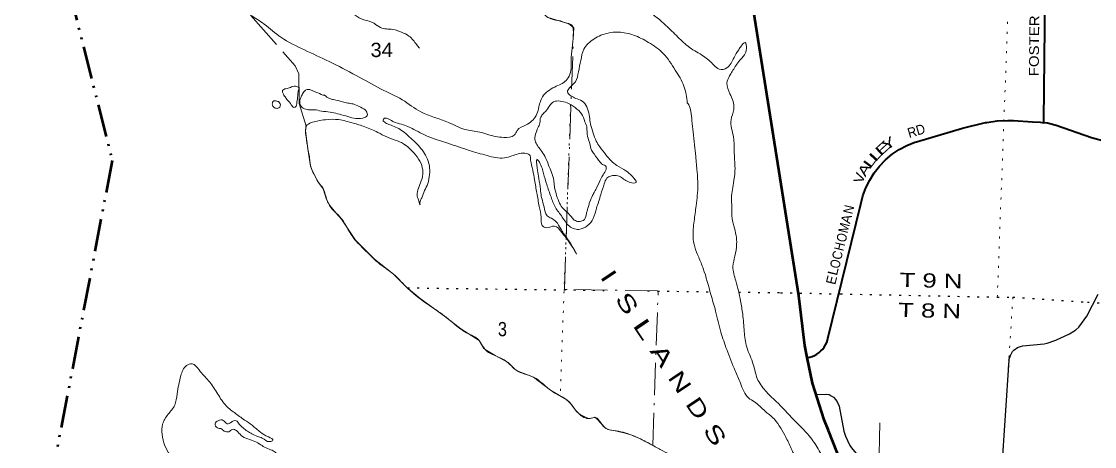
# Model space of a CAD drawing. Header units: feet. Extents: x -762378 to -505285, y -497909 to -353855.
# Drawn here: x -615834 to -602644, y -464566 to -459341 of the extents above; entities that cross this region are included whole.
import ezdxf
from ezdxf.enums import TextEntityAlignment as Align

# ---------------------------------------------------------------- set-up
doc = ezdxf.new("R2010")
doc.units = ezdxf.units.FT
doc.header["$LTSCALE"] = 80
for name, pattern in [('DASH_DOUBLE_DOT', [9.2, 5, -1.2, 0.3, -1.2, 0.3, -1.2]), ('DOT_DASHED', [7.7, 5, -1.2, 0.3, -1.2]), ('DOTTED', [1.5, 0.3, -1.2]), ('LONG_DASHED', [7.5, 6, -1.5])]:
    doc.linetypes.add(name, pattern=pattern)
for name, color, linetype, lineweight in [('10', 7, 'DASH_DOUBLE_DOT', 70), ('16', 7, 'Continuous', 25), ('23', 7, 'Continuous', 70), ('26', 7, 'Continuous', 40), ('29', 7, 'Continuous', 25), ('39', 7, 'Continuous', 13), ('44', 7, 'DOT_DASHED', 13), ('6', 7, 'DOTTED', 25), ('7', 7, 'DOTTED', 13)]:
    doc.layers.add(name, color=color, linetype=linetype, lineweight=lineweight)
doc.layers.add('27', color=7, linetype='Continuous')
doc.layers.add('42', color=7, linetype='Continuous')

msp = doc.modelspace()

# ---------------------------------------------------------------- linework, layer by layer
at = {"layer": '10'}
msp.add_lwpolyline([(-620364.91, -449455.2), (-616698.86, -453231.06), (-614718.69, -461049.05), (-616631.15, -471055.32), (-616332.84, -475145.36), (-606984.19, -486269.05), (-603363.01, -486919.89)], dxfattribs=at)
at = {"layer": '16', "lineweight": 13}
msp.add_line((-605283.68, -464273.38), (-605297.97, -464971.04), dxfattribs=at)
at = {"layer": '23'}
for points in [[(-606174.83, -463472.07), (-606205.6, -463322.58), (-606278.56, -462714.33), (-607088.8, -457597.3), (-607447.31, -455333.15), (-608314.35, -449776.47)], [(-604315.6, -466334.2), (-604555.76, -466012.41), (-604952.7, -465627.82), (-605448.53, -465151.6), (-605475.07, -465126.78), (-605576.79, -465018.44), (-605666.62, -464900.05), (-605743.58, -464772.93), (-605806.84, -464638.46), (-605915.65, -464367.46), (-605966.47, -464238.51), (-606110.04, -463786.81), (-606174.83, -463472.07)]]:
    msp.add_lwpolyline(points, dxfattribs=at)
at = {"layer": '26'}
for points in [[(-603265.65, -460585.21), (-603265.35, -460553.46), (-603246.89, -458652.3), (-603246.65, -458627.49), (-603247.74, -458602.3), (-603249.43, -458562.91), (-603250.52, -458537.68), (-603253.71, -458512.91), (-603273.76, -458402.85), (-603306.3, -458291.76), (-603337.1, -458187.25), (-603356.81, -458080.08), (-603365.21, -457971.45), (-603362.21, -457862.53), (-603351.54, -457781.69), (-603347.96, -457754.59)], [(-606174.83, -463472.07), (-606149.77, -463467.3), (-606143.73, -463466.15), (-606113.47, -463457.02), (-606084.34, -463444.79), (-606056.64, -463429.57), (-606030.69, -463411.55), (-606006.76, -463390.91), (-605985.12, -463367.88), (-605966, -463342.71), (-605949.62, -463315.69), (-605936.16, -463287.1), (-605925.76, -463257.26), (-605920.4, -463236), (-605516.91, -461586.89), (-605491.02, -461484.36), (-605454.55, -461385.11), (-605407.9, -461290.21), (-605351.59, -461200.71), (-605286.24, -461117.58), (-605212.55, -461041.74), (-605131.34, -460974.02), (-605043.5, -460915.15), (-604949.98, -460865.79), (-604851.82, -460826.48), (-604831.82, -460819.9), (-604267.62, -460652.56), (-603982.17, -460584.08), (-603968.72, -460581.62), (-603838.94, -460562.21), (-603707.84, -460556.47), (-603638.59, -460558.99), (-603406.28, -460573.56), (-603314.04, -460577.84), (-603265.65, -460585.21)], [(-602679.45, -460770.93), (-603113.74, -460621.63), (-603133.42, -460615.11), (-603222.75, -460591.74), (-603265.65, -460585.21)], [(-602260.56, -460886.82), (-602679.45, -460770.93)]]:
    msp.add_lwpolyline(points, dxfattribs=at)
at = {"layer": '29'}
msp.add_line((-603697.2, -463504.45), (-603823.31, -465400.55), dxfattribs=at)
for points in [[(-602736.81, -462965.02), (-602598.31, -462692.94)], [(-603697.2, -463504.45), (-603677.7, -463444.91), (-603653.98, -463397.45), (-603636.72, -463381.26), (-603591.44, -463349.99), (-603554.79, -463334.89), (-603524.59, -463329.49), (-603261.52, -463303.6), (-603227.03, -463293.9), (-603121.37, -463257.22), (-602953.17, -463181.72), (-602899.26, -463148.28), (-602875.55, -463129.95), (-602838.89, -463096.5), (-602736.81, -462965.03)], [(-606065.96, -463925.5), (-605939.67, -463923.8), (-605907.32, -463928.12), (-605879.29, -463941.06), (-605853.41, -463958.32), (-605823.22, -463992.84), (-605803.82, -464025.2), (-605784.41, -464068.34), (-605724.03, -464376.83), (-605704.63, -464439.4), (-605680.91, -464493.33), (-605650.72, -464551.57), (-605631.31, -464581.78), (-605573.09, -464652.97), (-605549.37, -464685.33), (-605527.81, -464728.47), (-605491.15, -464847.12)]]:
    msp.add_lwpolyline(points, dxfattribs=at)
at = {"layer": '39'}
for p, q in [((-612418.18, -460158.52), (-612422.39, -460164.4)), ((-612129.04, -460246.59), (-612109.05, -460247.27))]:
    msp.add_line(p, q, dxfattribs=at)
for points in [[(-613667.18, -456587.73), (-613558.51, -456685.7), (-613495.25, -456766.08), (-613410.91, -456873.26), (-613287.77, -457015.85), (-613202.33, -457149.14), (-613129.29, -457235.87), (-613056.32, -457324.61), (-612958.47, -457446.28), (-612865.58, -457537.7), (-612776.47, -457622.97), (-612655.26, -457763.5), (-612574.71, -457864.52), (-612492.51, -457975.64), (-612326.1, -458197.93), (-612252.45, -458324.8), (-612161.18, -458520.47), (-612095.94, -458659.09), (-612022.24, -458842.12), (-611869.57, -459114.1), (-611732.64, -459263.18), (-611624.51, -459319.01), (-611499.96, -459363.37), (-611421.73, -459416.18), (-611270.43, -459439.38), (-611161.53, -459473.17), (-611071.1, -459520.38), (-610974.77, -459627.96), (-610940.25, -459671.26)], [(-610855.61, -456997.17), (-610821.29, -457051.66), (-610779.67, -457121.27), (-610703.5, -457348.52), (-610645.31, -457516.99), (-610530.39, -457723.49), (-610437.17, -457863.06), (-610228.96, -458207.13), (-610147.33, -458392.44), (-610057.34, -458509.84), (-609965.51, -458689.48), (-609910.66, -458781.6), (-609835.15, -458912.55), (-609766.39, -459007.16), (-609657.43, -459097.12), (-609582.79, -459137.77), (-609523.72, -459165.86), (-609441.36, -459214.79), (-609395.06, -459264.51), (-609326.55, -459308.96), (-609209.37, -459335.02), (-609146.1, -459357.23), (-609074.9, -459381.72), (-609051.22, -459506.89), (-609062.85, -459668.96), (-609078, -459816.88), (-609076.85, -459899.16), (-609138.73, -460067.55), (-609279.59, -460147), (-609429.9, -460268.25), (-609478.89, -460411.01), (-609507.94, -460498.28), (-609631.98, -460612.4), (-609740.43, -460680.92), (-609776.5, -460739.87), (-609905.49, -460765.56), (-610005.23, -460756.15), (-610201.46, -460701.33), (-610382.47, -460669.1), (-610585.59, -460581.95), (-610923.32, -460452.11), (-611152.34, -460303.91), (-611419.83, -460168.43), (-611718.4, -460005.83), (-612052.67, -459833.98), (-612353.93, -459691.34), (-612644.71, -459535.02), (-612849.26, -459373.61), (-613017.24, -459264.46)], [(-608670.44, -458627.24), (-608529.38, -458772.45), (-608407.06, -458880.92), (-608312.88, -459050.61), (-608132.25, -459209.2), (-607912.34, -459389.19), (-607765.22, -459532.6), (-607621.53, -459659.85), (-607451.16, -459767.95), (-607322.84, -459876.62), (-607256.61, -459929.02), (-607163.96, -459912.11), (-607075.48, -459784.74), (-607018.1, -459688.41), (-606988.51, -459643.28), (-606939.01, -459600.84), (-606923.52, -459673.58), (-606948.22, -459750.96), (-607017.18, -459834.87), (-607097.45, -459956.5), (-607129.32, -460009.57), (-607162.43, -460098.71), (-607125.04, -460232.37), (-607089.84, -460313.8), (-607077.68, -460424.53), (-607112.05, -460549.73), (-607081.44, -460763.39), (-607072.26, -460960.28), (-607063.71, -461175.2), (-607083.06, -461328.99), (-607106.21, -461534.8), (-607100.11, -461647.34), (-607101.04, -461731.55), (-607049.34, -461972.01), (-607042.96, -462076.53), (-607064.17, -462226.24), (-607088.54, -462351.78), (-607052.69, -462529.52), (-606995.2, -462776.19), (-606968.78, -462937.56), (-606950.24, -463152.81), (-606918.79, -463342.43), (-606838.14, -463555.79), (-606790.08, -463727.92), (-606691.2, -463877.72), (-606557.72, -464010.63), (-606339.41, -464236.7), (-606150.18, -464435.7), (-606041.66, -464595.85), (-605953.76, -464773.35), (-605843.47, -464997.75), (-605715.98, -465130.46), (-605676.09, -465192), (-605563.08, -465338.26), (-605435.27, -465519.12), (-605385.47, -465641.17), (-605364.82, -465738.15), (-605336.85, -465797.27), (-605312.69, -465908.42), (-605324.98, -465974.19), (-605438.45, -466014.46), (-605626.29, -466006.06), (-605718.46, -466008.94), (-605808, -465993.86), (-605825.14, -465911.03), (-605840.76, -465842.3), (-605872.7, -465897.38), (-605898.75, -465898.5), (-605896.65, -465780.23), (-605882.81, -465612.21), (-605874.41, -465427.95), (-605880.41, -465197.08), (-605892.85, -465094.36), (-605952.96, -465096.32), (-605982.43, -465195.61), (-605967.46, -465398.71), (-605964.75, -465551.25), (-605986.66, -465721), (-605990.24, -465939.51), (-605944.28, -466229.92), (-605950.87, -466362.08), (-605942.86, -466534.86), (-605915.62, -466730.35), (-605870.1, -466860.28), (-605788.05, -467033.56), (-605739.54, -467077.34), (-605691.56, -467078.97), (-605631.52, -467079.01), (-605621.49, -467193.68), (-605557.57, -467370.37), (-605550.64, -467458.86), (-605489.31, -467537.17), (-605451.98, -467614.66), (-605436.65, -467749.58), (-605358.4, -467744.22), (-605284.88, -467816.92), (-605266.35, -467859.68)], [(-608957.98, -459818.96), (-608921.2, -459681.81), (-608792.67, -459553.8), (-608624.11, -459483.31), (-608493.61, -459471.71), (-608310.75, -459508.02), (-608125.76, -459598.56), (-607946.3, -459733.04), (-607797.33, -459938.7), (-607690.13, -460136.91), (-607649.25, -460342.9)], [(-610921.38, -461088.03), (-610898.87, -461189.09), (-610918.76, -461300.74), (-610970.72, -461471.47), (-610951.3, -461546.35), (-610934.91, -461593.04), (-610936.29, -461574.94), (-610913.93, -461507.5), (-610878.89, -461420.44), (-610839.84, -461333.51), (-610817.96, -461221.93), (-610820.2, -461113.54), (-610854.56, -461008.06), (-610974.94, -460843.5), (-611048.61, -460774.8), (-611126.27, -460705.96), (-611196.64, -460657.43), (-611273.49, -460622.72), (-611332.76, -460600.65), (-611379.77, -460570.97), (-611387.41, -460560.68), (-611382.72, -460540.78), (-611267.61, -460568.77), (-611160.78, -460604.5), (-611010.87, -460667.77), (-610800.24, -460769.21), (-610592.5, -460838.46), (-610331.34, -460925.58), (-610109.39, -460989.3), (-609898.26, -461018.55), (-609805.33, -460993.63), (-609648.08, -460960.87), (-609590.74, -460980.87), (-609574.97, -461045.6), (-609549.16, -461166.83), (-609527.34, -461287.92), (-609498.92, -461449.35), (-609468.64, -461614.86), (-609447.32, -461749.98), (-609432.73, -461848.76), (-609375.67, -461876.78), (-609284.87, -461855.8), (-609189.63, -461937.27), (-609118.8, -462029.95), (-609050.31, -462132.57), (-609010.63, -462200.11), (-609097.51, -462050.73), (-609169.92, -461945.97), (-609205.96, -461888.58), (-609263.01, -461802.39), (-609319.59, -461760.35), (-609370.52, -461728.53), (-609410.81, -461620.84), (-609447.57, -461469.15), (-609458.23, -461372.51), (-609479.7, -461241.4), (-609494.21, -461140.61), (-609494.59, -461036.3), (-609467.79, -461071.31), (-609416.54, -461209.45), (-609377.22, -461345.18), (-609324.47, -461497.41), (-609270.95, -461627.61), (-609186.95, -461744.8), (-609112.4, -461845.63), (-608982.06, -461896.2), (-608878.44, -461851.58), (-608805.28, -461761.8), (-608766.84, -461634.74), (-608740.21, -461559.42), (-608712.95, -461466.08), (-608670.38, -461335.14), (-608638.03, -461268.04), (-608542.76, -461233.17), (-608471.35, -461251.65), (-608355.63, -461319.78), (-608277.53, -461318.42), (-608327, -461244.53), (-608404.66, -461175.69), (-608514.45, -461109.77), (-608584.61, -461055.23), (-608650.07, -460980.8), (-608724.7, -460881.97), (-608768.31, -460812.29), (-608806.88, -460712.69), (-608839.11, -460603.28), (-608851.97, -460512.58), (-608874.55, -460413.52), (-608925.74, -460331.55), (-609002.46, -460292.83), (-609065.52, -460264.61), (-609092.95, -460247.63), (-609121.61, -460208.54), (-609097.82, -460157.2), (-609025.14, -460081.45), (-608986.91, -459960.39), (-608957.98, -459818.96)], [(-612422.39, -460164.4), (-612433.85, -460206.13), (-612440.07, -460270.11), (-612450.92, -460351.98), (-612458.03, -460383.83), (-612486.5, -460396.9), (-612517.37, -460363.76), (-612563.47, -460308.03), (-612592.14, -460268.94), (-612620.45, -460219.84), (-612621.2, -460183.71), (-612596.72, -460170.5), (-612542.26, -460158.31), (-612483.46, -460136.24), (-612418.18, -460158.52)], [(-612109.05, -460247.27), (-612046.47, -460289.52), (-611996.84, -460301.24), (-611887.66, -460327.02), (-611820.18, -460343.36), (-611758.56, -460355.48), (-611681.64, -460388.19), (-611610.92, -460426.7), (-611595.56, -460445.28), (-611583.3, -460495.84), (-611638.46, -460528.06), (-611748.61, -460530.33), (-611847.73, -460502.89), (-611948.85, -460475.37), (-612040.18, -460454.21), (-612147.85, -460442.53), (-612233.32, -460425.58), (-612293.43, -460427.54), (-612353.05, -460415.48), (-612390.2, -460390.15), (-612407.22, -460361.49), (-612408.99, -460297.24), (-612391.54, -460255.71), (-612361.74, -460204.57), (-612332.92, -460181.48), (-612290.73, -460176.9), (-612253.31, -460194.22), (-612213.81, -460209.61), (-612129.04, -460246.59)], [(-612668.33, -460330.54), (-612652, -460379.23), (-612670.83, -460402.66), (-612714.95, -460405.17), (-612742.17, -460382.18), (-612751.19, -460353.79), (-612733.95, -460318.27), (-612701.89, -460317.36), (-612668.33, -460330.54)], [(-609457.07, -460532.1), (-609427.28, -460480.96), (-609387.91, -460442.19), (-609339.49, -460373.63), (-609293.92, -460329.05), (-609213.54, -460319.75), (-609126.2, -460340.77), (-609028.2, -460400.27), (-608948.74, -460475.19), (-608908.1, -460572.85), (-608886.34, -460637.78), (-608880.85, -460710.17), (-608874.38, -460754.52), (-608849.32, -460839.62), (-608826.18, -460922.65), (-608795.8, -460969.82), (-608721.24, -461070.64), (-608682.37, -461104.06), (-608656.73, -461114.96), (-608645.71, -461143.42), (-608676.06, -461210.58), (-608708, -461265.66), (-608759.87, -461376.22), (-608789.87, -461433.37), (-608813.53, -461480.71), (-608848.23, -461557.75), (-608859.62, -461597.48), (-608882.18, -461670.93), (-608891.84, -461718.74), (-608928.26, -461787.71), (-608952.6, -461796.91), (-608982.72, -461799.89), (-609038.14, -461781.96), (-609074.8, -461742.6), (-609121.04, -461690.88), (-609186.92, -461628.46), (-609228.39, -461554.84), (-609262.97, -461455.38), (-609285.13, -461344.3), (-609294.76, -461275.78), (-609318.03, -461196.76), (-609354.95, -461107.24), (-609401.17, -460997.35), (-609450.58, -460921.46), (-609490.68, -460865.93), (-609520.72, -460808.75), (-609513.8, -460724.74), (-609485.1, -460647.49), (-609461.02, -460588.13), (-609457.07, -460532.1)], [(-607649.25, -460342.9), (-607632.09, -460367.55), (-607604.82, -460446.71), (-607592.79, -460561.45), (-607577.6, -460700.37), (-607561.03, -460857.39), (-607545.98, -461000.32), (-607528.53, -461189.46), (-607520.1, -461350.22), (-607541, -461606.26), (-607565.6, -461795.97), (-607578.27, -461988.1), (-607558.45, -462109.13), (-607508.93, -462239.19), (-607453.69, -462377.47), (-607360.66, -462695.55), (-607301.72, -462900.15), (-607236.72, -463161.11), (-607164.07, -463374.2), (-607061.02, -463634.46), (-606996.27, -463787.1), (-606896.51, -463969.01), (-606824.08, -464015.61), (-606693.97, -464130.36), (-606602.59, -464207.69), (-606452.04, -464425.43), (-606381.01, -464570.26), (-606341.95, -464655.84), (-606314.05, -464716.96), (-606288.4, -464900.37), (-606281.36, -465101.19), (-606270.6, -465310.17), (-606268.03, -465466.71), (-606284.96, -465608.55), (-606309.67, -465685.93), (-606440.94, -465777.75), (-606503, -465835.81), (-606579.8, -465857.27), (-606668.14, -465749.96), (-606836.42, -465581.76), (-606931.1, -465484.26), (-607153.55, -465262.06), (-607267.81, -465151.86), (-607397.92, -465037.11), (-607645.19, -464838.14), (-607736.08, -464746.79), (-607949.81, -464619.17), (-608075.52, -464550.12)], [(-612337.59, -460634.92), (-612332.37, -460626.8), (-612198.14, -460565.18), (-612095.49, -460548.61), (-611935.36, -460548.04), (-611756.7, -460590.23), (-611614.16, -460635.2), (-611452.46, -460704.89), (-611344.32, -460760.72), (-611139.07, -460843.93), (-611068.91, -460898.47), (-610989.66, -460979.39), (-610921.38, -461088.03)], [(-608075.52, -464550.12), (-608146.23, -464512.19), (-608305.72, -464436.55), (-608523.67, -464372.97), (-608646.77, -464344.71), (-608708.58, -464280.43), (-608778.19, -464209.86), (-608848.64, -464221.5), (-608982.63, -464160.78), (-609132.85, -463991.19), (-609230.92, -463933.69), (-609346.5, -463861.56), (-609533.61, -463716.79), (-609754.65, -463627.02), (-609867.12, -463522.9), (-610006.75, -463451.96), (-610136.05, -463371.34), (-610212.18, -463258.42), (-610363.12, -463167.03), (-610521.28, -463053.34), (-610632.17, -462961.3), (-610843.26, -462815.72), (-611115.69, -462591.82), (-611260.75, -462446.47), (-611422.7, -462326.63), (-611628.2, -462135.09), (-611761.27, -461990.16), (-611922.63, -461737.94), (-612005.88, -461656.88), (-612077.88, -461540.1), (-612124.91, -461396.08), (-612189.96, -461309.62), (-612240.73, -461215.63), (-612277.65, -461126.11), (-612290.72, -461041.42), (-612296.84, -460987.06), (-612312.05, -460906.31), (-612335.03, -460761.1), (-612341.97, -460672.61), (-612337.59, -460634.92)], [(-612713.43, -465088.88), (-612690.38, -465001.4), (-612670.91, -464901.77), (-612655.58, -464806.02), (-612662.03, -464703.5), (-612704.06, -464645.9), (-612752.92, -464612.15), (-612827.98, -464583.52), (-612892.63, -464543.2), (-612965.27, -464502.62), (-613052.25, -464471.58), (-613132.82, -464428.72), (-613190.85, -464370.58), (-613240.34, -464354.86), (-613285.36, -464383.41), (-613341.12, -464375.5), (-613384.13, -464345.95), (-613425.83, -464336.51), (-613452.08, -464285.47), (-613416.77, -464248.56), (-613354.59, -464244.66), (-613306.01, -464286.43), (-613259.47, -464271.96), (-613224.66, -464249.08), (-613194.6, -464248.1), (-613158.08, -464291.46), (-613107.63, -464337.31), (-613056.98, -464377.14), (-613002.05, -464409.1), (-612933.13, -464441.53), (-612873.78, -464461.61), (-612781.22, -464504.87), (-612742.61, -464488.14), (-612797.26, -464448.16), (-612897.27, -464388.6), (-612998.43, -464304.92), (-613092.23, -464239.55), (-613217.18, -464149.04), (-613331.85, -464050.86), (-613432.73, -463901), (-613533.81, -463757.15), (-613651.3, -463624.78), (-613736.75, -463549.66), (-613805.55, -463571.39), (-613873.83, -463693.43), (-613919.67, -463918.53), (-613950.53, -464057.89), (-614030.46, -464169.5), (-614098.74, -464291.54), (-614105.05, -464415.69), (-614069.87, -464555.29), (-614007.93, -464673.74), (-613880.33, -464860.61), (-613787.85, -464964.05), (-613660.23, -465092.76), (-613631.18, -465236.16), (-613634.54, -465390.5), (-613659.47, -465532.06), (-613609.72, -465597.94), (-613460.28, -465617.07), (-613352, -465668.9), (-613331.63, -465773.89), (-613297.47, -465885.38), (-613213.13, -465992.55), (-613056.49, -466150.33), (-612909.04, -466341.89), (-612739.73, -466538.21), (-612607.76, -466657.03), (-612417.75, -466775.83), (-612183.95, -466843.96), (-611946.29, -466916.24), (-611726.48, -466983.89), (-611479.18, -467066.53), (-611318.66, -467170.28), (-611108.52, -467285.74), (-610930.5, -467404.13), (-610827.25, -467427.7), (-610781.88, -467389.13), (-610776.54, -467293.03), (-610794.03, -467220.23), (-610832.04, -467104.6), (-610885.03, -467016.54), (-610959.16, -466903.7), (-611022, -466811.3), (-611082.98, -466722.97), (-611184.76, -466599.16), (-611286.25, -466467.33), (-611391.54, -466329.35), (-611457.89, -466222.79), (-611554.9, -466077.07), (-611625.32, -465972.38), (-611691.32, -465855.8), (-611751.81, -465753.45), (-611812.17, -465647.09), (-611892, -465467.86), (-611968.07, -465352.94), (-612004.8, -465315.59)]]:
    msp.add_spline(points, degree=3, dxfattribs=at)
at = {"layer": '44', "linetype": 'LONG_DASHED'}
msp.add_lwpolyline([(-613017.24, -459264.46), (-612467.59, -459886.21), (-612425.09, -459986.41), (-612419.34, -460347.64), (-612332.81, -460627.27), (-612341.38, -460686.39), (-612311.94, -460906.96), (-612279.28, -461118.58), (-612258.22, -461179.77), (-612190.61, -461308.51), (-612124.41, -461396.96), (-612083.26, -461527.88), (-612044.46, -461601.53), (-612044.46, -461601.53), (-611970.4, -461692.01), (-611899.14, -461770.5), (-611726.1, -462031.04), (-611494.99, -462262.37), (-611262.42, -462445.03), (-611100.83, -462604.9), (-610932.7, -462746.32), (-610632.11, -462961.34), (-610433.78, -463117.46), (-610206.98, -463262.48), (-610148.7, -463359.52), (-610114.08, -463386.76), (-610012.57, -463448.72), (-609852.61, -463532.63), (-609770.68, -463615.2), (-609739.57, -463635.75), (-609540.37, -463712.37), (-609329.87, -463872.11), (-609128.93, -463993.67), (-609099.05, -464018.83), (-609007.24, -464138.42), (-608967.39, -464171.7), (-608926.99, -464194.21), (-608870.92, -464215.17), (-608838.8, -464221.91), (-608784.95, -464205.93), (-608762.83, -464224.81), (-608653.94, -464338.58), (-608624.52, -464357.27), (-608516.34, -464374.99), (-608395.46, -464407.17), (-608307.94, -464435.69), (-608228.49, -464470.18), (-608074.87, -464550.94)], dxfattribs=at)
at = {"layer": '44'}
for points in [[(-609360.22, -459290.62), (-609105.64, -459369.3), (-609045.48, -459417.54)], [(-608074.87, -464550.94), (-608008.67, -462675.81), (-608014.37, -462653.76), (-609161.01, -462635.13), (-609045.48, -459417.54)]]:
    msp.add_lwpolyline(points, dxfattribs=at)
at = {"layer": '6'}
for p, q in [((-611089.03, -462615.14), (-608671.45, -462646.46)), ((-608137.17, -462653.38), (-607369.92, -462663.32))]:
    msp.add_line(p, q, dxfattribs=at)
for points in [[(-607019.95, -462667.85), (-606505.33, -462674.52), (-605766.13, -462689.67)], [(-605766.13, -462689.67), (-603839.36, -462729.15), (-603647.25, -462729.67), (-602732.24, -462790.28)], [(-602732.24, -462790.28), (-598497.9, -463059.79), (-597510.77, -463116.04), (-592903.92, -463510.45), (-587741.08, -463895.97), (-582373.37, -464035.5), (-576907.94, -464192.46), (-571585.42, -464244.06), (-571031.92, -464233.95)]]:
    msp.add_lwpolyline(points, dxfattribs=at)
at = {"layer": '7'}
for p, q in [((-603839.36, -462729.15), (-603644.8, -457548.31)), ((-609075.12, -460133.73), (-609079.5, -460257.1)), ((-609083.26, -460363.07), (-609130.02, -461681.61)), ((-609134.9, -461819.16), (-609210.31, -463946.03)), ((-603647.25, -462729.67), (-603927.55, -467018.87))]:
    msp.add_line(p, q, dxfattribs=at)

# ---------------------------------------------------------------- texts
at = {"layer": '27', "width": 1.15}
msp.add_text('FOSTER  RD', height=120, rotation=89.444, dxfattribs=at).set_placement((-603330.12, -460015.11))
at = {"layer": '27'}
for s, rotation, width, p in [('R', 16.52, 0.95, (-604869.36, -460758.33)), ('D', 16.52, 0.95, (-604765.83, -460726.62)), ('E', 42.517, 1.75, (-605206.67, -460941.5)), ('Y', 36.931, 1.55, (-605138.37, -460888.72)), ('L', 48.103, 1.95, (-605283.39, -461014.49)), ('L', 53.689, 1.75, (-605356.81, -461095.66)), ('V', 70.446, 1.15, (-605477.07, -461286.13)), ('A', 59.275, 1.4, (-605423.23, -461194.47)), ('N', 76.251, 0.9, (-605608.21, -461665.49)), ('M', 76.251, 0.9, (-605665.24, -461892.54)), ('O', 76.251, 0.85, (-605691.73, -462011.11)), ('C', 76.251, 0.9, (-605746.73, -462227.99)), ('H', 76.251, 0.85, (-605720.26, -462121.59)), ('O', 76.251, 0.85, (-605771.2, -462334.39)), ('L', 76.251, 1.1, (-605799.33, -462424.43))]:
    msp.add_text(s, height=120, rotation=rotation, dxfattribs=dict(at, width=width)).set_placement(p, align=Align.CENTER)
for s, p in [('A', (-605636.72, -461782.05)), ('E', (-605818.95, -462532.48))]:
    msp.add_text(s, height=120, rotation=76.251, dxfattribs=at).set_placement(p, align=Align.CENTER)
at = {"layer": '42'}
for s, width, p in [('I', 1.45, (-608728.42, -462480.02)), ('S', 1.45, (-608545.06, -462753.34)), ('L', 1.65, (-608328.35, -463076.37)), ('A', 1.5, (-608116.91, -463391.54)), ('N', 1.35, (-607896.7, -463719.8)), ('D', 1.35, (-607679.99, -464042.82)), ('S', 1.45, (-607463.28, -464365.84))]:
    msp.add_text(s, height=200, rotation=303.856, dxfattribs=dict(at, width=width)).set_placement(p)
at = {"layer": '6', "width": 1.35}
for s, p in [('T 9 N', (-605041.75, -462604.49)), ('T 8 N', (-605058.98, -462973.36))]:
    msp.add_text(s, height=175, rotation=358.826, dxfattribs=at).set_placement(p)
at = {"layer": '7'}
for s, width, p in [('34', 1.05, (-611542.9, -459778.19)), ('3', 0.85, (-609977.22, -463209.7))]:
    msp.add_text(s, height=175, dxfattribs=dict(at, width=width)).set_placement(p)

doc.saveas('drawing.dxf')
